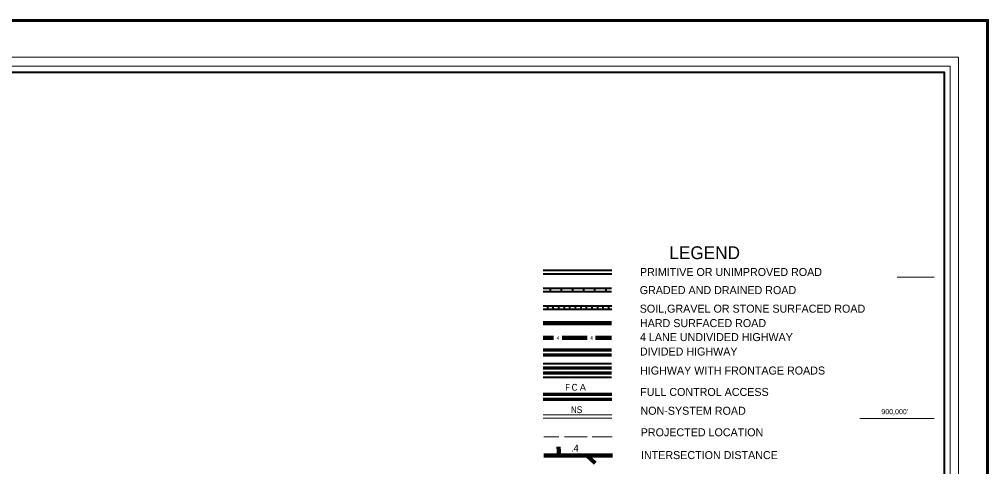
# Model space of a CAD drawing. Extents: x 512486 to 609829, y 226546 to 407676.
# Drawn here: x 588900 to 609829, y 273276 to 282943 of the extents above; entities that cross this region are included whole.
import ezdxf
from ezdxf.enums import TextEntityAlignment as Align

# ---------------------------------------------------------------- set-up
doc = ezdxf.new("R2010")
doc.units = 0
doc.header["$LTSCALE"] = 46
doc.header["$PDMODE"] = 32
doc.header["$PDSIZE"] = 23
for name, color, linetype, lineweight in [('1', 7, 'Continuous', 25), ('20', 7, 'Continuous', 40), ('32', 7, 'Continuous', 40), ('61', 7, 'Continuous', 13)]:
    doc.layers.add(name, color=color, linetype=linetype, lineweight=lineweight)

msp = doc.modelspace()

# ---------------------------------------------------------------- linework, layer by layer
at = {"layer": '1', "lineweight": 13}
msp.add_lwpolyline([(609828.96, 226546.28), (513198.31, 226546.28), (513198.31, 282943.33), (609828.96, 282943.33)], close=True, dxfattribs=at)
at = {"layer": '1'}
msp.add_point((609793.96, 282908.33), dxfattribs=at)
at = {"layer": '20', "lineweight": 90}
for p, q in [((600208.02, 276376.42), (601686.42, 276375.9)), ((600210.62, 276061.97), (600436.09, 276061.89)), ((600620.89, 276061.83), (601157.82, 276061.64)), ((601342.62, 276061.58), (601689.05, 276061.45)), ((600555.08, 273518.97), (600543.5, 273707.77)), ((600226.43, 273518.32), (601704.83, 273517.77)), ((601152.57, 273516.81), (601335.46, 273349.37))]:
    msp.add_line(p, q, dxfattribs=at)
at = {"layer": '20', "lineweight": 70}
for p, q in [((600210.54, 275802.96), (601688.94, 275802.44)), ((600210.54, 275692.08), (601688.9, 275691.56)), ((600210.37, 275303.18), (601688.77, 275302.66)), ((600210.45, 275414.06), (601688.81, 275413.54)), ((600212.74, 274843.38), (601691.14, 274842.86)), ((600212.7, 274732.5), (601691.1, 274731.98))]:
    msp.add_line(p, q, dxfattribs=at)
at = {"layer": '20'}
for p, q in [((600210.45, 275506.46), (601688.84, 275505.91)), ((600210.34, 275210.78), (601688.74, 275210.26))]:
    msp.add_line(p, q, dxfattribs=at)
at = {"layer": '20', "lineweight": 13}
for p, q in [((600212.58, 274396.39), (601690.98, 274395.88)), ((600212.56, 274322.47), (601690.96, 274321.96)), ((600220.9, 273917.87), (600549.38, 273917.76)), ((600667.78, 273917.72), (601159.08, 273917.55)), ((601269.96, 273917.51), (601699.3, 273917.36))]:
    msp.add_line(p, q, dxfattribs=at)
at = {"layer": '20'}
for points in [[(513233.32, 282908.33), (609793.96, 282908.33), (609793.96, 226581.29), (513233.32, 226581.29)], [(516421.17, 281799.36), (608868.45, 281799.36), (608868.45, 227673), (516421.17, 227673)]]:
    msp.add_lwpolyline(points, close=True, dxfattribs=at)
at = {"layer": '20', "lineweight": 13}
msp.add_lwpolyline([(516111.98, 282124.83), (516111.98, 227363.72), (516290.53, 227542.39), (516290.53, 281930), (608999.06, 281930), (608999.06, 227542.39), (516290.53, 227542.39), (516111.98, 227363.72), (609177.64, 227363.72), (609177.64, 282124.83)], close=True, dxfattribs=at)
at = {"layer": '32'}
for p, q in [((600210.34, 277524.91), (601689.81, 277524.91)), ((600208.98, 277443.2), (601692.53, 277443.2)), ((600210.34, 277135.41), (601688.45, 277135.41)), ((600368.22, 277060.51), (600368.22, 277135.41)), ((600607.72, 277060.51), (600607.72, 277135.41)), ((600847.72, 277060.51), (600847.72, 277135.41)), ((601087.72, 277060.51), (601087.72, 277135.41)), ((601327.72, 277060.51), (601327.72, 277135.41)), ((601567.72, 277060.51), (601567.72, 277135.41)), ((600210.34, 277060.51), (601688.45, 277060.51)), ((600213.06, 276751.37), (601691.17, 276751.37)), ((600309.23, 276676.46), (600309.23, 276751.37)), ((600429.23, 276676.46), (600429.23, 276751.37)), ((600549.23, 276676.46), (600549.23, 276751.37)), ((600669.23, 276676.46), (600669.23, 276751.37)), ((600789.23, 276676.46), (600789.23, 276751.37)), ((600909.23, 276676.46), (600909.23, 276751.37)), ((601029.23, 276676.46), (601029.23, 276751.37)), ((601149.23, 276676.46), (601149.23, 276751.37)), ((601269.23, 276676.46), (601269.23, 276751.37)), ((601389.23, 276676.46), (601389.23, 276751.37)), ((601509.23, 276676.46), (601509.23, 276751.37)), ((601628.41, 276676.46), (601628.41, 276751.37)), ((600213.06, 276676.46), (601691.17, 276676.46))]:
    msp.add_line(p, q, dxfattribs=at)
at = {"layer": '61'}
for p, q in [((607850.72, 277368), (608655.22, 277368)), ((607046.22, 274320), (608655.22, 274320))]:
    msp.add_line(p, q, dxfattribs=at)

# ---------------------------------------------------------------- texts
at = {"layer": '20'}
for s, height, p in [('LEGEND', 277.2, (602936.1, 277760.75)), ('PRIMITIVE OR UNIMPROVED ROAD', 172.9, (602300.22, 277396.26)), ('GRADED AND DRAINED ROAD', 172.9, (602295.24, 277005.25)), ('SOIL,GRAVEL OR STONE SURFACED ROAD', 172.9, (602295.24, 276604.05)), ('HARD SURFACED ROAD', 172.9, (602300.19, 276292)), ('4 LANE UNDIVIDED HIGHWAY', 172.9, (602300.19, 275989.85)), ('DIVIDED HIGHWAY', 172.9, (602300.19, 275677.8)), ('HIGHWAY WITH FRONTAGE ROADS', 172.9, (602302.95, 275267.04)), ('FULL CONTROL ACCESS', 172.9, (602304.69, 274803.94)), ('FULL CONTROL ACCESS', 172.9, (602304.69, 274803.94)), ('NON-SYSTEM ROAD', 172.9, (602311.64, 274397.5)), ('PROJECTED LOCATION', 172.9, (602317.05, 273931.96)), ('INTERSECTION DISTANCE', 172.9, (602322.46, 273439.36))]:
    msp.add_text(s, height=height, dxfattribs=at).set_placement(p)
for s, height, rotation, width, p in [('4', 73.92, 359.966, 0.85, (600502.43, 276021.44)), ('4', 73.92, 359.966, 0.85, (601225.11, 276022.94)), ('F', 147.8, 359.989, 0.8, (600686.21, 274917.13)), ('C', 147.8, 359.981, 0.9, (600824.88, 274917.08)), ('NS', 147.8, 359.982, 0.9, (600807.42, 274433.15))]:
    msp.add_text(s, height=height, rotation=rotation, dxfattribs=dict(at, width=width)).set_placement(p)
for s, rotation, p in [('A', 359.978, (601000.72, 274917.02)), ('.4', 359.973, (600812.05, 273602.67))]:
    msp.add_text(s, height=147.8, rotation=rotation, dxfattribs=at).set_placement(p)
at = {"layer": '61'}
msp.add_text("900,000'", height=110, dxfattribs=at).set_placement((607801.83, 274408.92), align=Align.CENTER)

doc.saveas('drawing.dxf')
